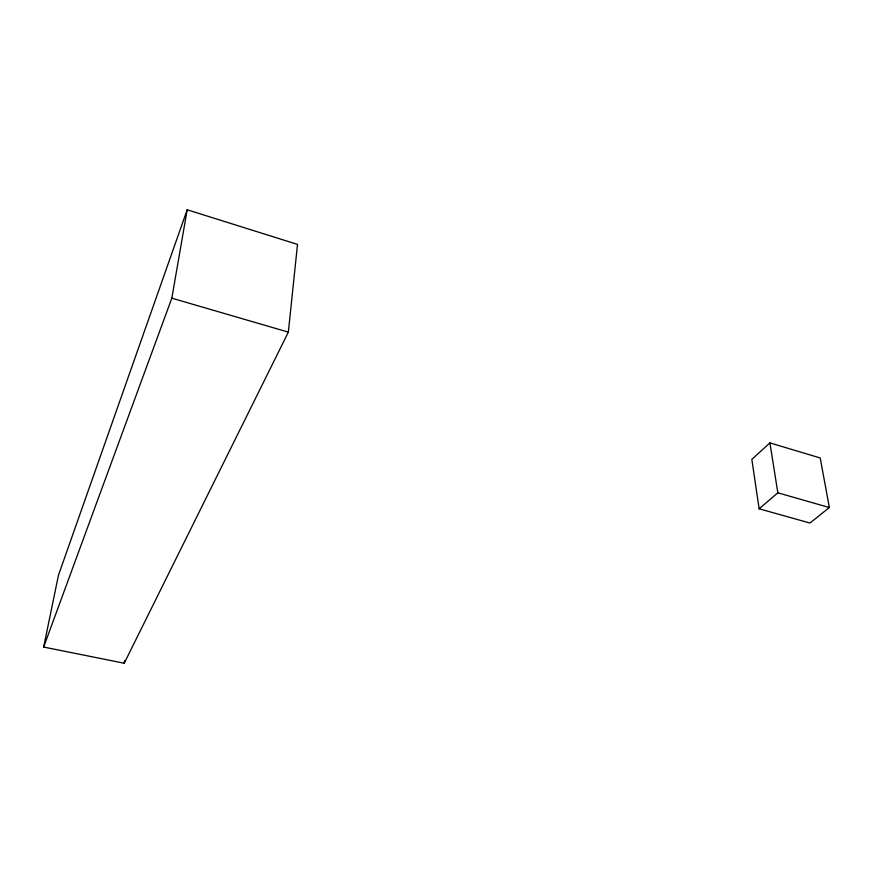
<?xml version="1.0" encoding="UTF-8"?>
<svg xmlns="http://www.w3.org/2000/svg" width="873" height="873" viewBox="0 0 873 873"><rect width="100%" height="100%" fill="white"/><g stroke="black" fill="none" stroke-linecap="round" stroke-linejoin="round"><path stroke-width="1.31" d="M288.352 332.133L297.507 244.407L187.193 209.771L58.469 575.242L43.65 647.057L124.217 663.229L288.352 332.133L171.828 298.173L187.193 209.771M124.217 663.229L124.664 660.555M43.65 647.057L171.828 298.173M769.91 442.895L751.828 459.394L759.139 508.795L809.948 523.047L829.35 507.551L820.216 457.976L769.91 442.895L777.843 492.809L759.139 508.795M777.843 492.809L829.35 507.551"/></g></svg>
